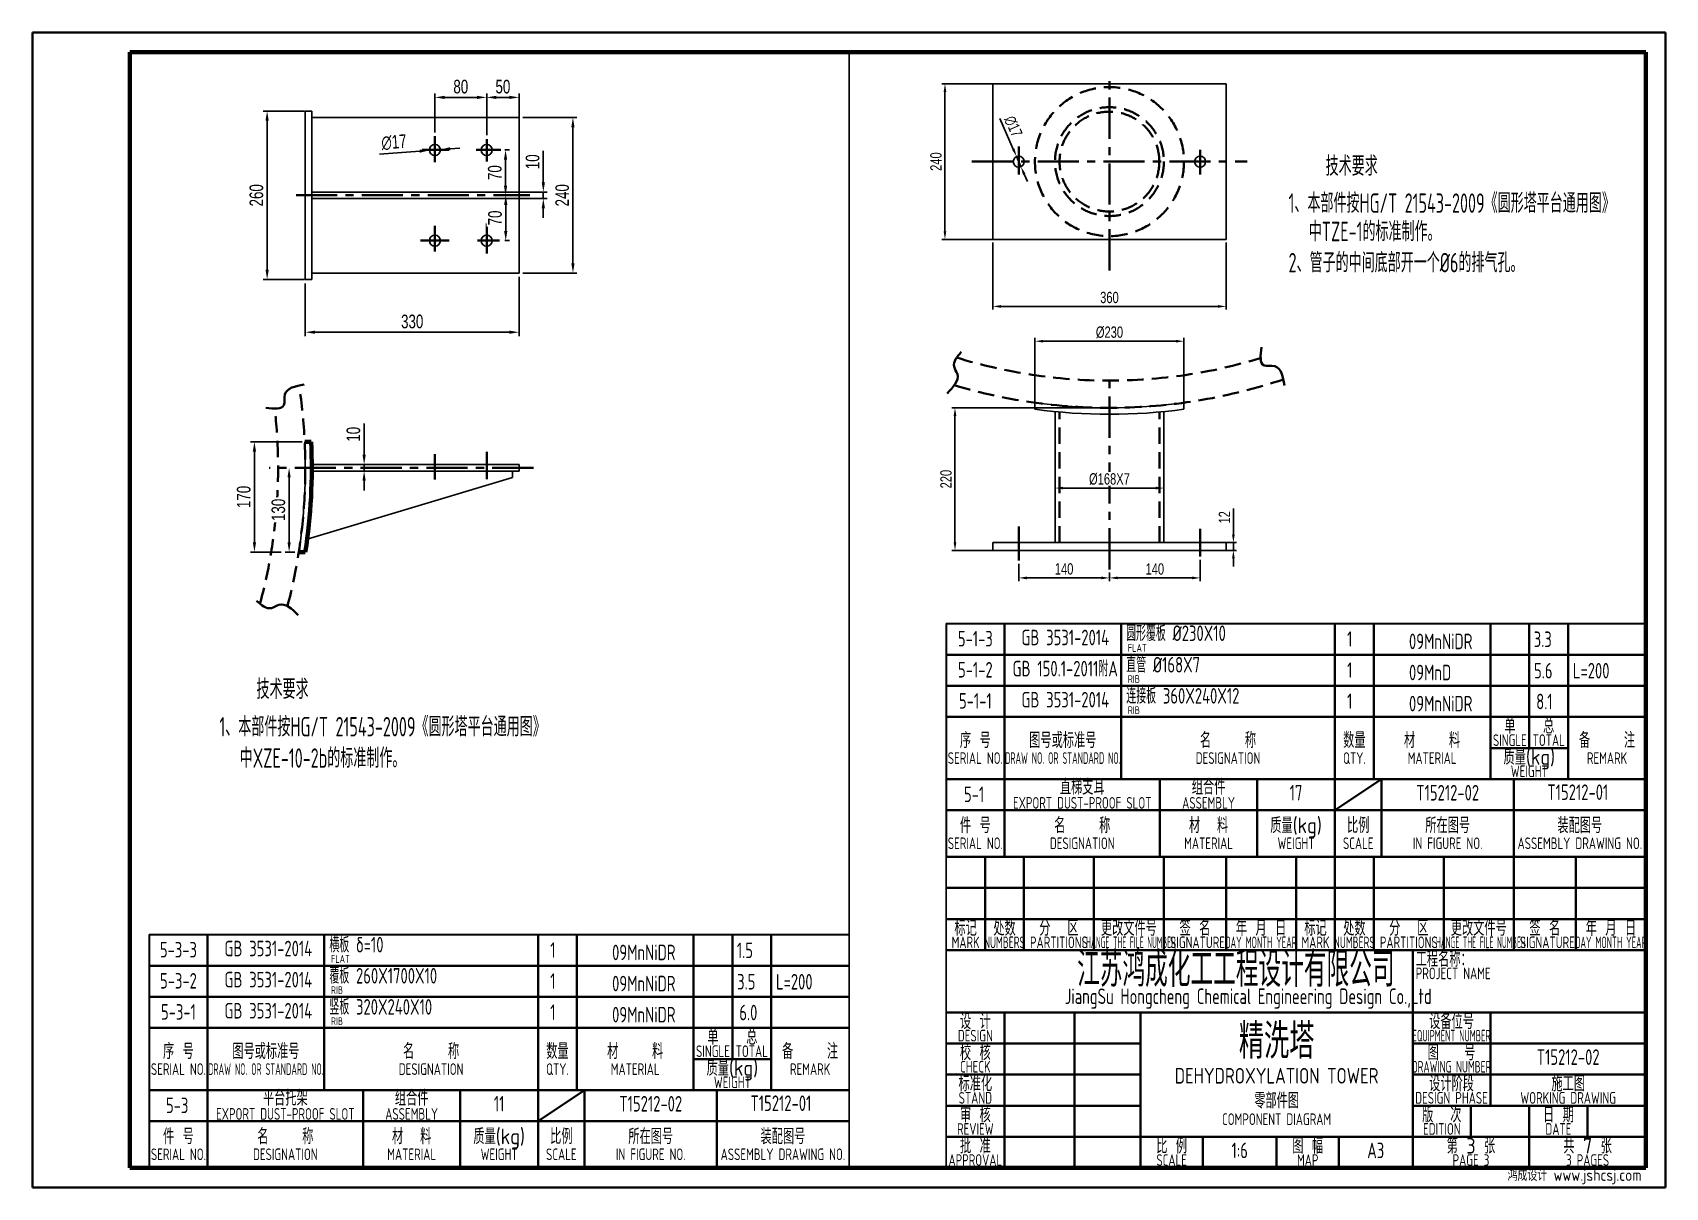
# Model space of a CAD drawing. Header units: millimetres. Extents: x -150 to 2370, y -30 to 1752.
import ezdxf
from ezdxf.enums import TextEntityAlignment as Align

# ---------------------------------------------------------------- set-up
doc = ezdxf.new("R2010")
doc.units = ezdxf.units.MM
doc.header["$LTSCALE"] = 2
doc.linetypes.add('CENTER', pattern=[50.8, 31.75, -6.35, 6.35, -6.35])
doc.linetypes.add('DASHED', pattern=[19.05, 12.7, -6.35])
for name, color, linetype, lineweight in [('1轮廓实线层', 7, 'Continuous', 70), ('2细线层', 4, 'Continuous', 35), ('3中心线层', 1, 'CENTER', 35), ('4虚线层', 6, 'DASHED', 35), ('6文字层', 3, 'Continuous', 35), ('图框层', 7, 'Continuous', 70)]:
    doc.layers.add(name, color=color, linetype=linetype, lineweight=lineweight)
doc.styles.add('HGCAD', font='HGCAD.SHX', dxfattribs={"width": 0.75, "bigfont": 'HGCADHZ.SHX'})
doc.styles.add('PC_TEXTSTYLE', font='isocp.shx', dxfattribs={"width": 0.8, "bigfont": 'hzfs.shx'})
doc.styles.add('工程字', font='gbenor.shx', dxfattribs={"width": 0.8, "bigfont": 'gbcbig.shx'})
doc.dimstyles.new('HGCAD$4', dxfattribs={"dimtxt": 3.5, "dimasz": 2.5, "dimexe": 1, "dimexo": 1, "dimgap": 1, "dimtad": 1, "dimtoh": 1, "dimdec": 1, "dimdsep": 46, "dimtxsty": 'HGCAD', "dimcen": 0, "dimclrd": 130, "dimclre": 130, "dimclrt": 3, "dimadec": 1, "dimazin": 0, "dimtfac": 0.714286, "dimtofl": 0, "dimtmove": 0, "dimatfit": 1, "dimfxl": 0, "dimtzin": 0, "dimlwd": -1, "dimlwe": -1, "dimarcsym": 0})

# ---------------------------------------------------------------- blocks, each defined once
blk = doc.blocks.new('*D5')
at = {"color": 130}
for p, q in [((1332, 1428), (1332, 1324.5)), ((1692, 1428), (1692, 1324.5)), ((1344.5, 1329.5), (1679.5, 1329.5))]:
    blk.add_line(p, q, dxfattribs=at)
for points in [[(1344.5, 1331.6), (1344.5, 1327.4), (1332, 1329.5)], [(1679.5, 1327.4), (1679.5, 1331.6), (1692, 1329.5)]]:
    blk.add_solid(points, dxfattribs=at)
at = {"layer": 'Defpoints', "color": 0}
for p in [(1332, 1433), (1692, 1433), (1692, 1329.5)]:
    blk.add_point(p, dxfattribs=at)
at = {"color": 3, "insert": (1512, 1343.2), "char_height": 17.5, "attachment_point": 5, "style": 'HGCAD', "bg_fill": 3, "box_fill_scale": 1.1, "bg_fill_color": 256, "bg_fill_true_color": 13158600, "bg_fill_transparency": 0}
blk.add_mtext('360', dxfattribs=at)
blk = doc.blocks.new('*D6')
at = {"color": 130}
for p, q in [((1357.5, 1673), (1253.1, 1673)), ((1258.1, 1445.5), (1258.1, 1660.5)), ((1357.5, 1433), (1253.1, 1433))]:
    blk.add_line(p, q, dxfattribs=at)
for points in [[(1260.2, 1660.5), (1256, 1660.5), (1258.1, 1673)], [(1256, 1445.5), (1260.2, 1445.5), (1258.1, 1433)]]:
    blk.add_solid(points, dxfattribs=at)
at = {"layer": 'Defpoints', "color": 0}
for p in [(1258.1, 1673), (1362.5, 1673), (1362.5, 1433)]:
    blk.add_point(p, dxfattribs=at)
at = {"color": 3, "insert": (1244.3, 1553), "char_height": 17.5, "attachment_point": 5, "rotation": 90, "style": 'HGCAD', "bg_fill": 3, "box_fill_scale": 1.1, "bg_fill_color": 256, "bg_fill_true_color": 13158600, "bg_fill_transparency": 0}
blk.add_mtext('240', dxfattribs=at)
blk = doc.blocks.new('*D7')
at = {"color": 130}
for p, q in [((1375.4, 1545.2), (1368.6, 1560.8)), ((1380.3, 1533.7), (1385.3, 1522.3))]:
    blk.add_line(p, q, dxfattribs=at)
for points in [[(1361.7, 1571.4), (1365.5, 1573.1), (1368.6, 1560.8)], [(1382.3, 1534.6), (1378.4, 1532.9), (1375.4, 1545.2)]]:
    blk.add_solid(points, dxfattribs=at)
at = {"layer": 'Defpoints', "color": 0}
for p in [(1368.6, 1560.8), (1375.4, 1545.2)]:
    blk.add_point(p, dxfattribs=at)
at = {"color": 3, "insert": (1363.5, 1607.2), "char_height": 17.5, "attachment_point": 5, "rotation": 293.4619, "style": 'HGCAD', "bg_fill": 3, "box_fill_scale": 1.1, "bg_fill_color": 256, "bg_fill_true_color": 13158600, "bg_fill_transparency": 0}
blk.add_mtext('∅17', dxfattribs=at)
at = {"color": 130}
blk.add_line((1343, 1619.7), (1363.6, 1572.3), dxfattribs=at)
blk = doc.blocks.new('*D9')
at = {"color": 130}
for p, q in [((1397, 1180.9), (1397, 1280.8)), ((1409.5, 1275.8), (1614.5, 1275.8)), ((1627, 1180.9), (1627, 1280.8))]:
    blk.add_line(p, q, dxfattribs=at)
for points in [[(1409.5, 1277.9), (1409.5, 1273.7), (1397, 1275.8)], [(1614.5, 1273.7), (1614.5, 1277.9), (1627, 1275.8)]]:
    blk.add_solid(points, dxfattribs=at)
at = {"layer": 'Defpoints', "color": 0}
for p in [(1627, 1275.8), (1397, 1175.9), (1627, 1175.9)]:
    blk.add_point(p, dxfattribs=at)
at = {"color": 3, "insert": (1512, 1289.5), "char_height": 17.5, "attachment_point": 5, "style": 'HGCAD', "bg_fill": 3, "box_fill_scale": 1.1, "bg_fill_color": 256, "bg_fill_true_color": 13158600, "bg_fill_transparency": 0}
blk.add_mtext('%%C230{}{{\\H0.7x;}{}}', dxfattribs=at)
blk = doc.blocks.new('*D11')
at = {"color": 130}
for p, q in [((1428, 1047.9), (1428, 1054.2)), ((1440.5, 1049.2), (1583.5, 1049.2)), ((1596, 1047.9), (1596, 1054.2))]:
    blk.add_line(p, q, dxfattribs=at)
for points in [[(1440.5, 1051.3), (1440.5, 1047.1), (1428, 1049.2)], [(1583.5, 1047.1), (1583.5, 1051.3), (1596, 1049.2)]]:
    blk.add_solid(points, dxfattribs=at)
at = {"layer": 'Defpoints', "color": 0}
for p in [(1428, 1042.9), (1596, 1049.2), (1596, 1042.9)]:
    blk.add_point(p, dxfattribs=at)
at = {"color": 3, "insert": (1512, 1063), "char_height": 17.5, "attachment_point": 5, "style": 'HGCAD', "bg_fill": 3, "box_fill_scale": 1.1, "bg_fill_color": 256, "bg_fill_true_color": 13158600, "bg_fill_transparency": 0}
blk.add_mtext('%%c168X7{}{{\\H0.7x;}{}}', dxfattribs=at)
blk = doc.blocks.new('*D12')
at = {"color": 130}
for p, q in [((1703.3, 977.5), (1703.3, 1017.9)), ((1683.4, 965), (1708.3, 965)), ((1703.3, 953), (1703.3, 965)), ((1686.8, 953), (1708.3, 953)), ((1703.3, 940.5), (1703.3, 928))]:
    blk.add_line(p, q, dxfattribs=at)
for points in [[(1701.2, 977.5), (1705.4, 977.5), (1703.3, 965)], [(1705.4, 940.5), (1701.2, 940.5), (1703.3, 953)]]:
    blk.add_solid(points, dxfattribs=at)
at = {"layer": 'Defpoints', "color": 0}
for p in [(1678.4, 965), (1703.3, 965), (1681.8, 953)]:
    blk.add_point(p, dxfattribs=at)
at = {"color": 3, "insert": (1689.5, 1004), "char_height": 17.5, "attachment_point": 5, "rotation": 90, "style": 'HGCAD', "bg_fill": 3, "box_fill_scale": 1.1, "bg_fill_color": 256, "bg_fill_true_color": 13158600, "bg_fill_transparency": 0}
blk.add_mtext('12', dxfattribs=at)
blk = doc.blocks.new('*D13')
at = {"color": 130}
for p, q in [((1652, 938.5), (1652, 905.5)), ((1512, 918.7), (1512, 905.5)), ((1524.5, 910.5), (1639.5, 910.5))]:
    blk.add_line(p, q, dxfattribs=at)
for points in [[(1524.5, 912.6), (1524.5, 908.4), (1512, 910.5)], [(1639.5, 908.4), (1639.5, 912.6), (1652, 910.5)]]:
    blk.add_solid(points, dxfattribs=at)
at = {"layer": 'Defpoints', "color": 0}
for p in [(1652, 943.5), (1512, 923.7), (1652, 910.5)]:
    blk.add_point(p, dxfattribs=at)
at = {"color": 3, "insert": (1582, 924.2), "char_height": 17.5, "attachment_point": 5, "style": 'HGCAD', "bg_fill": 3, "box_fill_scale": 1.1, "bg_fill_color": 256, "bg_fill_true_color": 13158600, "bg_fill_transparency": 0}
blk.add_mtext('140', dxfattribs=at)
blk = doc.blocks.new('*D14')
at = {"color": 130}
for p, q in [((1372, 932.3), (1372, 905.5)), ((1499.5, 910.5), (1384.5, 910.5)), ((1512, 918.7), (1512, 905.5))]:
    blk.add_line(p, q, dxfattribs=at)
for points in [[(1384.5, 912.6), (1384.5, 908.4), (1372, 910.5)], [(1499.5, 908.4), (1499.5, 912.6), (1512, 910.5)]]:
    blk.add_solid(points, dxfattribs=at)
at = {"layer": 'Defpoints', "color": 0}
for p in [(1372, 937.3), (1372, 910.5), (1512, 923.7)]:
    blk.add_point(p, dxfattribs=at)
at = {"color": 3, "insert": (1442, 924.3), "char_height": 17.5, "attachment_point": 5, "style": 'HGCAD', "bg_fill": 3, "box_fill_scale": 1.1, "bg_fill_color": 256, "bg_fill_true_color": 13158600, "bg_fill_transparency": 0}
blk.add_mtext('140', dxfattribs=at)
blk = doc.blocks.new('*D15')
at = {"color": 130}
for p, q in [((1511.2, 1173), (1268.6, 1173)), ((1273.6, 1160.5), (1273.6, 965.5)), ((1507, 953), (1268.6, 953))]:
    blk.add_line(p, q, dxfattribs=at)
for points in [[(1275.7, 1160.5), (1271.5, 1160.5), (1273.6, 1173)], [(1271.5, 965.5), (1275.7, 965.5), (1273.6, 953)]]:
    blk.add_solid(points, dxfattribs=at)
at = {"layer": 'Defpoints', "color": 0}
for p in [(1516.2, 1173), (1273.6, 953), (1512, 953)]:
    blk.add_point(p, dxfattribs=at)
at = {"color": 3, "insert": (1259.8, 1063), "char_height": 17.5, "attachment_point": 5, "rotation": 90, "style": 'HGCAD', "bg_fill": 3, "box_fill_scale": 1.1, "bg_fill_color": 256, "bg_fill_true_color": 13158600, "bg_fill_transparency": 0}
blk.add_mtext('220', dxfattribs=at)
blk = doc.blocks.new('*U26')
at = {"layer": '2细线层'}
for p, q in [((-150, -30), (-150, 1752)), ((-150, 1752), (2370, 1752)), ((2370, 1752), (2370, -30)), ((2370, -30), (-150, -30))]:
    blk.add_line(p, q, dxfattribs=at)
at = {"layer": '图框层'}
for p, q in [((0, 0), (0, 1722)), ((0, 1722), (2340, 1722)), ((2340, 1722), (2340, 0)), ((2340, 0), (0, 0))]:
    blk.add_line(p, q, dxfattribs=at)
blk = doc.blocks.new('*D28')
at = {"color": 130}
for p, q in [((638.2, 1521), (638.2, 1569.5)), ((602.7, 1506), (644.2, 1506)), ((602.7, 1496), (644.2, 1496)), ((638.2, 1496), (638.2, 1506)), ((638.2, 1481), (638.2, 1466))]:
    blk.add_line(p, q, dxfattribs=at)
for points in [[(635.7, 1521), (640.7, 1521), (638.2, 1506)], [(640.7, 1481), (635.7, 1481), (638.2, 1496)]]:
    blk.add_solid(points, dxfattribs=at)
at = {"layer": 'Defpoints', "color": 0}
for p in [(596.7, 1506), (596.7, 1496), (638.2, 1506)]:
    blk.add_point(p, dxfattribs=at)
at = {"color": 3, "insert": (621.7, 1552.7), "char_height": 21, "attachment_point": 5, "rotation": 90, "style": 'HGCAD', "bg_fill": 3, "box_fill_scale": 1.1, "bg_fill_color": 256, "bg_fill_true_color": 13158600, "bg_fill_transparency": 0}
blk.add_mtext('10', dxfattribs=at)
blk = doc.blocks.new('*D29')
at = {"color": 130}
for p, q in [((606.8, 1621), (689.9, 1621)), ((683.9, 1606), (683.9, 1396)), ((606.8, 1381), (689.9, 1381))]:
    blk.add_line(p, q, dxfattribs=at)
for points in [[(686.4, 1606), (681.4, 1606), (683.9, 1621)], [(681.4, 1396), (686.4, 1396), (683.9, 1381)]]:
    blk.add_solid(points, dxfattribs=at)
at = {"layer": 'Defpoints', "color": 0}
for p in [(600.8, 1621), (600.8, 1381), (683.9, 1381)]:
    blk.add_point(p, dxfattribs=at)
at = {"color": 3, "insert": (667.4, 1501), "char_height": 21, "attachment_point": 5, "rotation": 90, "style": 'HGCAD', "bg_fill": 3, "box_fill_scale": 1.1, "bg_fill_color": 256, "bg_fill_true_color": 13158600, "bg_fill_transparency": 0}
blk.add_mtext('240', dxfattribs=at)
blk = doc.blocks.new('*D30')
at = {"color": 130}
for p, q in [((269.8, 1631), (205.9, 1631)), ((211.9, 1616), (211.9, 1386)), ((269.8, 1371), (205.9, 1371))]:
    blk.add_line(p, q, dxfattribs=at)
for points in [[(214.4, 1616), (209.4, 1616), (211.9, 1631)], [(209.4, 1386), (214.4, 1386), (211.9, 1371)]]:
    blk.add_solid(points, dxfattribs=at)
at = {"layer": 'Defpoints', "color": 0}
for p in [(275.8, 1631), (211.9, 1371), (275.8, 1371)]:
    blk.add_point(p, dxfattribs=at)
at = {"color": 3, "insert": (195.4, 1501), "char_height": 21, "attachment_point": 5, "rotation": 90, "style": 'HGCAD', "bg_fill": 3, "box_fill_scale": 1.1, "bg_fill_color": 256, "bg_fill_true_color": 13158600, "bg_fill_transparency": 0}
blk.add_mtext('260', dxfattribs=at)
blk = doc.blocks.new('*D31')
at = {"color": 130}
for p, q in [((550.8, 1593.7), (550.8, 1658.1)), ((565.8, 1652.1), (585.8, 1652.1)), ((600.8, 1593.7), (600.8, 1658.1))]:
    blk.add_line(p, q, dxfattribs=at)
for points in [[(565.8, 1654.6), (565.8, 1649.6), (550.8, 1652.1)], [(585.8, 1649.6), (585.8, 1654.6), (600.8, 1652.1)]]:
    blk.add_solid(points, dxfattribs=at)
at = {"layer": 'Defpoints', "color": 0}
for p in [(550.8, 1587.7), (600.8, 1587.7)]:
    blk.add_point(p, dxfattribs=at)
at = {"color": 3, "insert": (575.8, 1668.6), "char_height": 21, "attachment_point": 5, "style": 'HGCAD', "bg_fill": 3, "box_fill_scale": 1.1, "bg_fill_color": 256, "bg_fill_true_color": 13158600, "bg_fill_transparency": 0}
blk.add_mtext('50', dxfattribs=at)
at = {"layer": 'Defpoints', "color": 0}
blk.add_point((600.8, 1652.1), dxfattribs=at)
blk = doc.blocks.new('*D32')
at = {"color": 130}
for p, q in [((470.8, 1598.1), (470.8, 1658.1)), ((485.8, 1652.1), (535.8, 1652.1)), ((550.8, 1599.7), (550.8, 1658.1))]:
    blk.add_line(p, q, dxfattribs=at)
for points in [[(485.8, 1654.6), (485.8, 1649.6), (470.8, 1652.1)], [(535.8, 1649.6), (535.8, 1654.6), (550.8, 1652.1)]]:
    blk.add_solid(points, dxfattribs=at)
at = {"layer": 'Defpoints', "color": 0}
for p in [(550.8, 1652.1), (470.8, 1592.1), (550.8, 1593.7)]:
    blk.add_point(p, dxfattribs=at)
at = {"color": 3, "insert": (510.8, 1668.6), "char_height": 21, "attachment_point": 5, "style": 'HGCAD', "bg_fill": 3, "box_fill_scale": 1.1, "bg_fill_color": 256, "bg_fill_true_color": 13158600, "bg_fill_transparency": 0}
blk.add_mtext('80', dxfattribs=at)
blk = doc.blocks.new('*D33')
at = {"color": 130}
for p, q in [((270.8, 1365), (270.8, 1283.7)), ((600.8, 1375), (600.8, 1283.7)), ((285.8, 1289.7), (585.8, 1289.7))]:
    blk.add_line(p, q, dxfattribs=at)
for points in [[(285.8, 1292.2), (285.8, 1287.2), (270.8, 1289.7)], [(585.8, 1287.2), (585.8, 1292.2), (600.8, 1289.7)]]:
    blk.add_solid(points, dxfattribs=at)
at = {"layer": 'Defpoints', "color": 0}
for p in [(270.8, 1371), (600.8, 1381), (600.8, 1289.7)]:
    blk.add_point(p, dxfattribs=at)
at = {"color": 3, "insert": (435.8, 1306.2), "char_height": 21, "attachment_point": 5, "style": 'HGCAD', "bg_fill": 3, "box_fill_scale": 1.1, "bg_fill_color": 256, "bg_fill_true_color": 13158600, "bg_fill_transparency": 0}
blk.add_mtext('330', dxfattribs=at)
blk = doc.blocks.new('*D34')
at = {"color": 130}
for p, q in [((240.2, 1080.5), (239.8, 1080.5)), ((245.8, 1065.5), (245.8, 965.5)), ((254.7, 950.5), (239.8, 950.5))]:
    blk.add_line(p, q, dxfattribs=at)
for points in [[(248.3, 1065.5), (243.3, 1065.5), (245.8, 1080.5)], [(243.3, 965.5), (248.3, 965.5), (245.8, 950.5)]]:
    blk.add_solid(points, dxfattribs=at)
at = {"layer": 'Defpoints', "color": 0}
for p in [(246.2, 1080.5), (245.8, 950.5), (260.7, 950.5)]:
    blk.add_point(p, dxfattribs=at)
at = {"color": 3, "insert": (229.3, 1015.5), "char_height": 21, "attachment_point": 5, "rotation": 90, "style": 'HGCAD', "bg_fill": 3, "box_fill_scale": 1.1, "bg_fill_color": 256, "bg_fill_true_color": 13158600, "bg_fill_transparency": 0}
blk.add_mtext('130', dxfattribs=at)
blk = doc.blocks.new('*D35')
at = {"color": 130}
for p, q in [((266, 1120.5), (186.3, 1120.5)), ((192.3, 965.5), (192.3, 1105.5)), ((233.8, 950.5), (186.3, 950.5))]:
    blk.add_line(p, q, dxfattribs=at)
for points in [[(194.8, 1105.5), (189.8, 1105.5), (192.3, 1120.5)], [(189.8, 965.5), (194.8, 965.5), (192.3, 950.5)]]:
    blk.add_solid(points, dxfattribs=at)
at = {"layer": 'Defpoints', "color": 0}
for p in [(192.3, 1120.5), (272, 1120.5), (239.8, 950.5)]:
    blk.add_point(p, dxfattribs=at)
at = {"color": 3, "insert": (175.8, 1035.5), "char_height": 21, "attachment_point": 5, "rotation": 90, "style": 'HGCAD', "bg_fill": 3, "box_fill_scale": 1.1, "bg_fill_color": 256, "bg_fill_true_color": 13158600, "bg_fill_transparency": 0}
blk.add_mtext('170', dxfattribs=at)
blk = doc.blocks.new('*D36')
at = {"color": 130}
for p, q in [((361.6, 1100.5), (361.6, 1148.9)), ((361.6, 1075.5), (361.6, 1085.5)), ((367.2, 1085.5), (367.6, 1085.5)), ((361.6, 1060.5), (361.6, 1045.5)), ((367.2, 1075.5), (367.6, 1075.5))]:
    blk.add_line(p, q, dxfattribs=at)
for points in [[(359.1, 1100.5), (364.1, 1100.5), (361.6, 1085.5)], [(364.1, 1060.5), (359.1, 1060.5), (361.6, 1075.5)]]:
    blk.add_solid(points, dxfattribs=at)
at = {"layer": 'Defpoints', "color": 0}
for p in [(361.2, 1085.5), (361.6, 1085.5), (361.2, 1075.5)]:
    blk.add_point(p, dxfattribs=at)
at = {"color": 3, "insert": (345.1, 1132.2), "char_height": 21, "attachment_point": 5, "rotation": 90, "style": 'HGCAD', "bg_fill": 3, "box_fill_scale": 1.1, "bg_fill_color": 256, "bg_fill_true_color": 13158600, "bg_fill_transparency": 0}
blk.add_mtext('10', dxfattribs=at)
blk = doc.blocks.new('*D37')
at = {"color": 130}
for p, q in [((479.3, 1571.6), (462.4, 1570.4)), ((494.3, 1572.7), (509.2, 1573.9))]:
    blk.add_line(p, q, dxfattribs=at)
for points in [[(447.6, 1566.8), (447.2, 1571.7), (462.4, 1570.4)], [(494.1, 1575.2), (494.5, 1570.3), (479.3, 1571.6)]]:
    blk.add_solid(points, dxfattribs=at)
at = {"layer": 'Defpoints', "color": 0}
for p in [(462.4, 1570.4), (479.3, 1571.6)]:
    blk.add_point(p, dxfattribs=at)
at = {"color": 3, "insert": (407.7, 1582.8), "char_height": 21, "attachment_point": 5, "rotation": 4.2628, "style": 'HGCAD', "bg_fill": 3, "box_fill_scale": 1.1, "bg_fill_color": 256, "bg_fill_true_color": 13158600, "bg_fill_transparency": 0}
blk.add_mtext('∅17', dxfattribs=at)
at = {"color": 130}
blk.add_line((385.5, 1564.6), (447.4, 1569.3), dxfattribs=at)
blk = doc.blocks.new('*D38')
at = {"color": 130}
for p, q in [((578.7, 1571), (585.9, 1571)), ((579.9, 1556), (579.9, 1516)), ((578.7, 1501), (585.9, 1501))]:
    blk.add_line(p, q, dxfattribs=at)
for points in [[(582.4, 1556), (577.4, 1556), (579.9, 1571)], [(577.4, 1516), (582.4, 1516), (579.9, 1501)]]:
    blk.add_solid(points, dxfattribs=at)
at = {"layer": 'Defpoints', "color": 0}
for p in [(572.7, 1571), (572.7, 1501), (579.9, 1501)]:
    blk.add_point(p, dxfattribs=at)
at = {"color": 3, "insert": (563.4, 1536), "char_height": 21, "attachment_point": 5, "rotation": 90, "style": 'HGCAD', "bg_fill": 3, "box_fill_scale": 1.1, "bg_fill_color": 256, "bg_fill_true_color": 13158600, "bg_fill_transparency": 0}
blk.add_mtext('70', dxfattribs=at)
blk = doc.blocks.new('*D39')
at = {"color": 130}
for p, q in [((580.9, 1501), (586.2, 1501)), ((580.2, 1446), (580.2, 1486)), ((578.7, 1431), (586.2, 1431))]:
    blk.add_line(p, q, dxfattribs=at)
for points in [[(582.7, 1486), (577.7, 1486), (580.2, 1501)], [(577.7, 1446), (582.7, 1446), (580.2, 1431)]]:
    blk.add_solid(points, dxfattribs=at)
at = {"layer": 'Defpoints', "color": 0}
for p in [(574.9, 1501), (580.2, 1501), (572.7, 1431)]:
    blk.add_point(p, dxfattribs=at)
at = {"color": 3, "insert": (563.7, 1466), "char_height": 21, "attachment_point": 5, "rotation": 90, "style": 'HGCAD', "bg_fill": 3, "box_fill_scale": 1.1, "bg_fill_color": 256, "bg_fill_true_color": 13158600, "bg_fill_transparency": 0}
blk.add_mtext('70', dxfattribs=at)

msp = doc.modelspace()

# ---------------------------------------------------------------- linework, layer by layer
for p, q in [((1110, 1722), (1110, 0)), ((1331.99, 1672.99), (1331.99, 1432.99)), ((1331.99, 1672.99), (1691.99, 1672.99)), ((1691.99, 1432.99), (1691.99, 1672.99)), ((270.83, 1631), (270.83, 1371)), ((280.83, 1631), (270.83, 1631)), ((280.83, 1631), (280.83, 1371)), ((280.83, 1621), (600.83, 1621)), ((600.83, 1621), (600.83, 1381)), ((280.83, 1506), (600.83, 1506)), ((280.83, 1496), (600.83, 1496)), ((1331.99, 1432.99), (1691.99, 1432.99)), ((280.83, 1371), (270.83, 1371)), ((280.83, 1381), (600.83, 1381)), ((1396.99, 1180.91), (1396.99, 1170.81)), ((1427.99, 965.02), (1427.99, 1167.17)), ((1595.99, 965.02), (1595.99, 1167.17)), ((1626.99, 1180.91), (1626.99, 1170.81)), ((600.83, 1085.46), (280.81, 1085.46)), ((600.83, 1085.46), (600.83, 1075.46)), ((273.7, 970.46), (590.83, 1065.46)), ((600.83, 1075.46), (280.81, 1075.46)), ((590.83, 1075.46), (590.83, 1065.46)), ((1691.99, 965.02), (1331.99, 965.02)), ((1331.99, 953.02), (1331.99, 965.02)), ((1691.99, 953.02), (1691.99, 965.02)), ((1691.99, 953.02), (1331.99, 953.02)), ((1260, 600), (1260, 0)), ((2340, 0), (1260, 0))]:
    msp.add_line(p, q)
for centre in [(470.83, 1571), (550.83, 1571), (1371.99, 1552.99), (1651.99, 1552.99), (470.83, 1431), (550.83, 1431)]:
    msp.add_circle(centre, 8.5)
for centre, radius, start, end in [((1511.99, 2015.02), 842, 262.15003, 277.84997), ((1511.99, 2015.02), 852, 262.24274, 277.75726), ((-571.17, 1080.46), 842, 351.11833, 2.72291)]:
    msp.add_arc(centre, radius, start, end)
at = {"layer": '1轮廓实线层'}
for p, q in [((279.89, 1120.46), (269.88, 1120.46)), ((270.85, 950.46), (260.73, 950.46))]:
    msp.add_line(p, q, dxfattribs=at)
at = {"layer": '1轮廓实线层', "lineweight": 30, "ltscale": 15}
for p, q in [((1260, 840), (2340, 840)), ((1260, 840), (1260, 480)), ((30, 360), (1110, 360)), ((30, 360), (30, 0))]:
    msp.add_line(p, q, dxfattribs=at)
at = {"layer": '1轮廓实线层'}
msp.add_arc((-571.17, 1080.46), 852, 351.2234, 2.69093, dxfattribs=at)
at = {"layer": '2细线层'}
for p, q in [((1350, 600), (1350, 840)), ((1530, 600), (1530, 840)), ((1860, 600), (1860, 840)), ((1920, 600), (1920, 840)), ((2100, 600), (2100, 840)), ((2160, 648), (2160, 840)), ((2220, 600), (2220, 840)), ((1260, 792), (2340, 792)), ((1260, 744), (2340, 744)), ((1260, 696), (2340, 696)), ((1350, 480), (1350, 648)), ((1860, 480), (1860, 648)), ((2100, 648), (2220, 648)), ((1260, 600), (2340, 600)), ((1260, 600), (2340, 600)), ((1590, 480), (1590, 600)), ((1740, 480), (1740, 600)), ((1932, 480), (1932, 600)), ((2136, 480), (2136, 600)), ((1260, 552), (2340, 552)), ((1260, 552), (2340, 552)), ((1260, 480), (2340, 480)), ((1320, 336), (1320, 480)), ((1320, 336), (1320, 480)), ((1380, 336), (1380, 480)), ((1380, 336), (1380, 480)), ((1488, 336), (1488, 480)), ((1488, 336), (1488, 480)), ((1596, 336), (1596, 480)), ((1596, 336), (1596, 480)), ((1692, 336), (1692, 480)), ((1692, 336), (1692, 480)), ((1800, 336), (1800, 480)), ((1800, 336), (1800, 480)), ((1860, 336), (1860, 480)), ((1860, 336), (1860, 480)), ((1920, 336), (1920, 480)), ((1920, 336), (1920, 480)), ((2028, 336), (2028, 480)), ((2028, 336), (2028, 480)), ((2136, 336), (2136, 480)), ((2136, 336), (2136, 480)), ((2232, 336), (2232, 480)), ((2232, 336), (2232, 480)), ((1260, 432), (2340, 432)), ((1260, 432), (2340, 432)), ((1260, 384), (2340, 384)), ((120, 120), (120, 360)), ((300, 120), (300, 360)), ((630, 120), (630, 360)), ((690, 120), (690, 360)), ((870, 120), (870, 360)), ((930, 168), (930, 360)), ((990, 120), (990, 360)), ((1980, 0), (1980, 336)), ((30, 312), (1110, 312)), ((30, 264), (1110, 264)), ((1260, 240), (2340, 240)), ((1350, 0), (1350, 240)), ((1458, 0), (1458, 240)), ((1560, 0), (1560, 240)), ((2100, 96), (2100, 240)), ((30, 216), (1110, 216)), ((1260, 192), (1560, 192)), ((1980, 192), (2340, 192)), ((120, 0), (120, 168)), ((630, 0), (630, 168)), ((870, 168), (990, 168)), ((1260, 144), (1560, 144)), ((1980, 144), (2340, 144)), ((30, 120), (1110, 120)), ((30, 120), (1110, 120)), ((360, 0), (360, 120)), ((510, 0), (510, 120)), ((702, 0), (702, 120)), ((906, 0), (906, 120)), ((1260, 96), (1560, 96)), ((1980, 96), (2340, 96)), ((2070, 48), (2070, 96)), ((2160, 0), (2160, 96)), ((2250, 48), (2250, 96)), ((30, 72), (1110, 72)), ((30, 72), (1110, 72)), ((1260, 48), (2340, 48)), ((1656, 0), (1656, 48)), ((1770, 0), (1770, 48)), ((1866, 0), (1866, 48)), ((30, 0), (1110, 0))]:
    msp.add_line(p, q, dxfattribs=at)
for points in [[(1746.59, 1266.42), (1750.68, 1238.57), (1767.01, 1237.09), (1782.23, 1207.39)], [(210.06, 1173.12), (237.9, 1177.21), (239.38, 1193.54), (269.08, 1208.76)]]:
    msp.add_spline(points, degree=3, dxfattribs=at)
for points, end_tangent in [([(1283.28, 1259.34), (1272.15, 1236.6), (1277.25, 1225), (1261.27, 1195.22)], (-0.7288481, -0.6846755)), ([(195.71, 875.03), (218.44, 863.89), (230.05, 868.99), (259.83, 853.02)], (0.6846755, -0.7288481))]:
    msp.add_spline(points, degree=3, dxfattribs=dict(at, end_tangent=end_tangent))
at = {"layer": '3中心线层'}
for p, q in [((1511.99, 1385.03), (1511.99, 1688.31)), ((470.83, 1592.08), (470.83, 1551.97)), ((550.83, 1587.66), (550.83, 1553.33)), ((451.36, 1571), (492.49, 1571)), ((534.31, 1571), (572.7, 1571)), ((1371.99, 1576.54), (1371.99, 1532.96)), ((1651.99, 1571.3), (1651.99, 1533.06)), ((1299.63, 1552.99), (1724.34, 1552.99)), ((256.5, 1501), (617.25, 1501)), ((470.83, 1453.74), (470.83, 1414.48)), ((550.83, 1457.48), (550.83, 1411.42)), ((448.79, 1431), (492.64, 1431)), ((536.82, 1431), (570.81, 1431)), ((1511.99, 923.72), (1511.99, 1228.77)), ((470.83, 1101.48), (470.83, 1062.4)), ((550.83, 1105.22), (550.83, 1063.08)), ((622.86, 1080.46), (215.07, 1080.46)), ((1371.99, 937.33), (1371.99, 989.67)), ((1651.99, 943.5), (1651.99, 986.33))]:
    msp.add_line(p, q, dxfattribs=at)
at = {"layer": '4虚线层'}
for p, q in [((1434.99, 965.02), (1434.99, 1166.5)), ((1588.99, 965.02), (1588.99, 1166.5))]:
    msp.add_line(p, q, dxfattribs=at)
for radius in [115, 84, 77]:
    msp.add_circle((1511.99, 1552.99), radius, dxfattribs=at)
for centre, radius, start, end in [((1511.99, 2015.02), 800, 252.85869, 286.96066), ((1511.99, 2015.02), 842, 253.48225, 288.59028), ((-571.17, 1080.46), 842, 345.30134, 8.66473), ((-571.17, 1080.46), 800, 344.7998, 6.56188)]:
    msp.add_arc(centre, radius, start, end, dxfattribs=at)
at = {"layer": '6文字层'}
for p, q in [((1860, 552), (1932, 600)), ((1260, 336), (2340, 336)), ((630, 72), (702, 120))]:
    msp.add_line(p, q, dxfattribs=at)

# ---------------------------------------------------------------- texts
for s, height, style, width, p in [('技术要求', 30, 'PC_TEXTSTYLE', 0.67, (1845.64, 1531.2)), ('1、本部件按HG/T 21543-2009《圆形塔平台通用图》', 30, 'PC_TEXTSTYLE', 0.67, (1788.43, 1473.95)), ('中TZE-1的标准制作。', 30, 'PC_TEXTSTYLE', 0.67, (1819.65, 1430.14)), ('2、管子的中间底部开一个%%c6的排气孔。', 30, 'PC_TEXTSTYLE', 0.67, (1788.43, 1382.07)), ('圆形覆板 %%c230X10', 24, '工程字', 0.8, (1537.59, 813.14)), ('FLAT', 12, 'PC_TEXTSTYLE', 0.8, (1540.35, 796.43)), ('1', 24, '工程字', 0.8, (1878.77, 804.27)), ('09MnNiDR', 24, '工程字', 0.8, (1974.31, 800.51)), ('3.3', 24, '工程字', 0.8, (2166.85, 803.79)), ('直管 %%C168X7', 24, '工程字', 0.8, (1537.97, 764.51)), ('技术要求', 30, 'PC_TEXTSTYLE', 0.67, (195.48, 723.74)), ('RIB', 12, 'PC_TEXTSTYLE', 0.8, (1540.35, 748.43)), ('1', 24, '工程字', 0.8, (1878.77, 756.27)), ('09MnD', 24, '工程字', 0.8, (1974.31, 752.51)), ('5.6', 24, '工程字', 0.8, (2167.33, 755.31)), ('L=200', 24, '工程字', 0.8, (2227.33, 755.31)), ('连接板 360X240X12', 24, '工程字', 0.8, (1537.97, 716.51)), ('1', 24, '工程字', 0.8, (1878.77, 708.27)), ('8.1', 24, '工程字', 0.8, (2170.69, 707.79)), ('RIB', 12, 'PC_TEXTSTYLE', 0.8, (1540.35, 700.43)), ('09MnNiDR', 24, '工程字', 0.8, (1974.31, 704.51)), ('1、本部件按HG/T 21543-2009《圆形塔平台通用图》', 30, 'PC_TEXTSTYLE', 0.67, (138.27, 665.9)), ('中XZE-10-2b的标准制作。', 30, 'PC_TEXTSTYLE', 0.67, (169.49, 617.51)), ('横板 δ=10', 24, '工程字', 0.8, (307.97, 332.51)), ('FLAT', 12, 'PC_TEXTSTYLE', 0.8, (310.35, 316.43)), ('1', 24, '工程字', 0.8, (648.77, 324.27)), ('09MnNiDR', 24, '工程字', 0.8, (744.31, 320.51)), ('1.5', 24, '工程字', 0.8, (936.85, 323.79)), ('江苏鸿成化工工程设计有限公司', 54, '工程字', 0.9, (1462.09, 279.44)), ('覆板 260X1700X10', 24, '工程字', 0.8, (307.97, 284.51)), ('PROJECT NAME', 18, '工程字', 0.8, (1984.73, 291.18)), ('RIB', 12, 'PC_TEXTSTYLE', 0.8, (310.35, 268.43)), ('1', 24, '工程字', 0.8, (648.77, 276.27)), ('09MnNiDR', 24, '工程字', 0.8, (744.31, 272.51)), ('3.5', 24, '工程字', 0.8, (937.33, 275.31)), ('L=200', 24, '工程字', 0.8, (997.33, 275.31)), ('竖板 320X240X10', 24, '工程字', 0.8, (307.97, 236.51)), ('1', 24, '工程字', 0.8, (648.77, 228.27)), ('JiangSu Hongcheng Chemical Engineering Design Co.,Ltd', 24, '工程字', 0.8, (1443.22, 252.88)), ('RIB', 12, 'PC_TEXTSTYLE', 0.8, (310.35, 220.43)), ('09MnNiDR', 24, '工程字', 0.8, (744.31, 224.51)), ('6.0', 24, '工程字', 0.8, (940.69, 227.79))]:
    msp.add_text(s, height=height, dxfattribs=dict(at, style=style, width=width)).set_placement(p)
at = {"layer": '6文字层', "style": '工程字'}
for s, height, width, p in [('5-1-3', 24, 0.8, (1305, 804.75)), ('GB 3531-2014', 24, 0.8, (1443.73, 806.56)), ('GB 150.1-2011附A', 24, 0.8, (1443.73, 758.56)), ('5-1-2', 24, 0.8, (1305, 756.75)), ('5-1-1', 24, 0.8, (1305, 708.75)), ('GB 3531-2014', 24, 0.8, (1443.73, 710.56)), ('SINGLE', 18, 0.8, (2130, 651.08)), ('TOTAL', 18, 0.8, (2190, 651.08)), ('SERIAL NO.', 18, 0.8, (1305, 623.43)), ('DRAW NO. OR STANDARD NO.', 18, 0.6, (1440, 623.43)), ('DESIGNATION', 18, 0.8, (1695, 623.43)), ('QTY.', 18, 0.8, (1890, 623.43)), ('MATERIAL', 18, 0.8, (2010, 623.43)), ('REMARK', 18, 0.8, (2280, 623.43)), ('WEIGHT', 18, 0.8, (2160, 603.08)), ('5-1', 24, 0.8, (1303.07, 564.56)), ('17', 24, 0.8, (1800, 567)), ('T15212-02', 24, 0.8, (2034, 567)), ('T15212-01', 24, 0.8, (2234.87, 567.83)), ('EXPORT DUST-PROOF SLOT', 18, 0.8, (1470, 554.34)), ('ASSEMBLY', 18, 0.8, (1665, 554.34)), ('SERIAL NO.', 18, 0.8, (1305, 492)), ('DESIGNATION', 18, 0.8, (1470, 492)), ('MATERIAL', 18, 0.8, (1665, 492)), ('WEIGHT', 18, 0.8, (1800, 492)), ('SCALE', 18, 0.8, (1896, 492)), ('IN FIGURE NO.', 18, 0.8, (2034, 492)), ('ASSEMBLY DRAWING NO.', 18, 0.8, (2238, 492)), ('MARK', 18, 0.8, (1290, 339.08)), ('NUMBERS', 18, 0.7, (1350, 339.08)), ('PARTITIONS', 18, 0.8, (1434, 339.08)), ('CHANGE THE FILE NUMBER', 18, 0.45, (1542, 339.08)), (' SIGNATURE', 18, 0.8, (1644, 339.08)), ('DAY MONTH YEAR', 18, 0.6, (1746, 339.08)), ('MARK', 18, 0.8, (1830, 339.08)), ('NUMBERS', 18, 0.7, (1890, 339.08)), ('PARTITIONS', 18, 0.8, (1974, 339.08)), ('CHANGE THE FILE NUMBER', 18, 0.45, (2082, 339.08)), (' SIGNATURE', 18, 0.8, (2184, 339.08)), ('DAY MONTH YEAR', 18, 0.6, (2286, 339.08)), ('5-3-3', 24, 0.8, (75, 324.75)), ('GB 3531-2014', 24, 0.8, (213.73, 326.56)), ('GB 3531-2014', 24, 0.8, (213.73, 278.56)), ('5-3-2', 24, 0.8, (75, 276.75)), ('5-3-1', 24, 0.8, (75, 228.75)), ('GB 3531-2014', 24, 0.8, (213.73, 230.56)), ('DESIGN', 18, 0.8, (1305, 195.08)), ('EQUIPMENT NUMBER', 18, 0.6, (2040, 195.08)), ('SINGLE', 18, 0.8, (900, 171.08)), ('TOTAL', 18, 0.8, (960, 171.08)), ('T15212-02', 24, 0.8, (2220, 159)), ('SERIAL NO.', 18, 0.8, (75, 143.43)), ('DRAW NO. OR STANDARD NO.', 18, 0.6, (210, 143.43)), ('DESIGNATION', 18, 0.8, (465, 143.43)), ('QTY.', 18, 0.8, (660, 143.43)), ('MATERIAL', 18, 0.8, (780, 143.43)), ('REMARK', 18, 0.8, (1050, 143.43)), ('CHECK', 18, 0.8, (1305, 147.08)), ('DEHYDROXYLATION TOWER', 24, 0.9, (1770, 130.19)), ('DRAWING NUMBER', 18, 0.7, (2040, 147.08)), ('WEIGHT', 18, 0.8, (930, 123.08)), ('5-3', 24, 0.8, (73.07, 84.56)), ('11', 24, 0.8, (570, 87)), ('T15212-02', 24, 0.8, (804, 87)), ('T15212-01', 24, 0.8, (1004.87, 87.83)), ('STAND', 18, 0.8, (1305, 99.08)), ('DESIGN PHASE', 18, 0.8, (2040, 99.08)), ('WORKING DRAWING', 18, 0.8, (2220, 99.08)), ('EXPORT DUST-PROOF SLOT', 18, 0.8, (240, 74.34)), ('ASSEMBLY', 18, 0.8, (435, 74.34)), ('COMPONENT DIAGRAM', 18, 0.8, (1770, 66.17)), ('REVIEW', 18, 0.8, (1305, 51.08)), ('EDITION', 18, 0.8, (2025, 51.08)), ('DATE', 18, 0.8, (2205, 51.08)), ('SERIAL NO.', 18, 0.8, (75, 12)), ('DESIGNATION', 18, 0.8, (240, 12)), ('MATERIAL', 18, 0.8, (435, 12)), ('WEIGHT', 18, 0.8, (570, 12)), ('SCALE', 18, 0.8, (666, 12)), ('IN FIGURE NO.', 18, 0.8, (804, 12)), ('ASSEMBLY DRAWING NO.', 18, 0.8, (1008, 12)), ('1:6', 24, 0.8, (1713, 15)), ('A3', 24, 0.8, (1923, 15)), ('APPROVAL', 18, 0.8, (1305, 3.08)), ('SCALE', 18, 0.8, (1608, 3.08)), ('MAP', 18, 0.8, (1818, 3.08)), ('PAGE 3', 18, 0.8, (2070, 3.08)), ('3 PAGES', 18, 0.8, (2250, 3.08))]:
    msp.add_text(s, height=height, dxfattribs=dict(at, width=width)).set_placement(p, align=Align.CENTER)
for s, height, p in [('单', 24, (2130, 670.12)), ('总', 24, (2190, 670.12)), ('序 号', 24, (1305, 648)), ('图号或标准号', 24, (1440, 648)), ('名    称', 24, (1695, 648)), ('数量', 24, (1890, 648)), ('材    料', 24, (2010, 648)), ('备    注', 24, (2280, 648)), ('质量(kg)', 24, (2160, 622.12)), ('直梯支耳', 24, (1470, 575.94)), ('组合件', 24, (1665, 575.94)), ('件 号', 24, (1305, 516.57)), ('名    称', 24, (1470, 516.57)), ('材  料', 24, (1665, 516.57)), ('质量(kg)', 24, (1800, 516.57)), ('比例', 24, (1896, 516.57)), ('所在图号', 24, (2034, 516.57)), ('装配图号', 24, (2238, 516.57)), ('标记', 24, (1290, 358.12)), ('处数', 24, (1350, 358.12)), ('分  区', 24, (1434, 358.12)), ('更改文件号', 24, (1542, 358.12)), ('签 名', 24, (1644, 358.12)), ('年 月 日', 24, (1746, 358.12)), ('标记', 24, (1830, 358.12)), ('处数', 24, (1890, 358.12)), ('分  区', 24, (1974, 358.12)), ('更改文件号', 24, (2082, 358.12)), ('签 名', 24, (2184, 358.12)), ('年 月 日', 24, (2286, 358.12)), ('设 计', 24, (1305, 214.12)), ('精洗塔', 54, (1770, 168.64)), ('设备位号', 24, (2040, 214.12)), ('单', 24, (900, 190.12)), ('总', 24, (960, 190.12)), ('序 号', 24, (75, 168)), ('图号或标准号', 24, (210, 168)), ('名    称', 24, (465, 168)), ('数量', 24, (660, 168)), ('材    料', 24, (780, 168)), ('备    注', 24, (1050, 168)), ('校 核', 24, (1305, 166.12)), ('图   号', 24, (2040, 166.12)), ('质量(kg)', 24, (930, 142.12)), ('标准化', 24, (1305, 118.12)), ('设计阶段', 24, (2040, 118.12)), ('施工图', 24, (2220, 118.12)), ('平台托架', 24, (240, 95.94)), ('组合件', 24, (435, 95.94)), ('零部件图', 24, (1770, 91.73)), ('审 核', 24, (1305, 70.12)), ('版  次', 24, (2025, 70.12)), ('日 期', 24, (2205, 70.12)), ('件 号', 24, (75, 36.57)), ('名    称', 24, (240, 36.57)), ('材  料', 24, (435, 36.57)), ('质量(kg)', 24, (570, 36.57)), ('比例', 24, (666, 36.57)), ('所在图号', 24, (804, 36.57)), ('装配图号', 24, (1008, 36.57)), ('批 准', 24, (1305, 22.12)), ('比 例', 24, (1608, 22.12)), ('图 幅', 24, (1818, 22.12)), ('第 3 张', 24, (2070, 22.12)), ('共 7 张', 24, (2250, 22.12))]:
    msp.add_text(s, height=height, dxfattribs=at).set_placement(p, align=Align.CENTER)
for s, height, p in [('工程名称：', 24, (1984.73, 310.21)), ('鸿成设计 www.jshcsj.com', 18, (2126.49, -20.02))]:
    msp.add_text(s, height=height, dxfattribs=at).set_placement(p)

# ---------------------------------------------------------------- next in the draw order: dimensions: what is measured, and where the dimension line sits
for base, p1, p2, picture, middle in [((1691.99, 1329.5), (1331.99, 1432.99), (1691.99, 1432.99), '*D5', (1511.99, 1343.25)), ((1651.99, 910.49), (1511.99, 923.72), (1651.99, 943.5), '*D13', (1581.99, 924.24))]:
    dim = msp.add_linear_dim(base=base, p1=p1, p2=p2, dimstyle='HGCAD$4', override={"dimscale": 5, "dimtoh": 0, "dimtofl": 1})
    dim.commit()
    dim.dimension.update_dxf_attribs({"geometry": picture, "text_midpoint": middle})
for base, p1, p2, text, picture, middle in [((1626.99, 1275.79), (1396.99, 1175.86), (1626.99, 1175.86), '%%C230{}{{\\H0.7x;}{}}', '*D9', (1511.99, 1289.54)), ((1595.99, 1049.2), (1427.99, 1042.86), (1595.99, 1042.86), '%%c168X7{}{{\\H0.7x;}{}}', '*D11', (1511.99, 1062.95))]:
    dim = msp.add_linear_dim(base=base, p1=p1, p2=p2, text=text, dimstyle='HGCAD$4', override={"dimscale": 5})
    dim.commit()
    dim.dimension.update_dxf_attribs({"geometry": picture, "text_midpoint": middle})
dim = msp.add_linear_dim(base=(1703.28, 965.02), p1=(1681.75, 953.02), p2=(1678.36, 965.02), angle=90, dimstyle='HGCAD$4', override={"dimscale": 5, "dimtoh": 0, "dimtofl": 1})
dim.commit()
dim.dimension.update_dxf_attribs({"geometry": '*D12', "text_midpoint": (1689.53, 1003.96)})

# ---------------------------------------------------------------- next in the draw order: dimensions: what is measured, and where the dimension line sits
dim = msp.add_linear_dim(base=(1258.07, 1672.99), p1=(1362.49, 1432.99), p2=(1362.49, 1672.99), angle=90, dimstyle='HGCAD$4', override={"dimscale": 5, "dimtoh": 0, "dimtofl": 1})
dim.commit()
dim.dimension.update_dxf_attribs({"geometry": '*D6', "text_midpoint": (1244.32, 1552.99)})
dim = msp.add_linear_dim(base=(1273.58, 953.02), p1=(1516.18, 1173.03), p2=(1511.99, 953.02), angle=90, dimstyle='HGCAD$4', override={"dimscale": 5, "dimtoh": 0, "dimtofl": 1})
dim.commit()
dim.dimension.update_dxf_attribs({"geometry": '*D15', "text_midpoint": (1273.58, 1063.02), "dimtype": 160})
dim = msp.add_linear_dim(base=(1371.99, 910.51), p1=(1511.99, 923.72), p2=(1371.99, 937.33), dimstyle='HGCAD$4', override={"dimscale": 5, "dimtoh": 0, "dimtofl": 1})
dim.commit()
dim.dimension.update_dxf_attribs({"geometry": '*D14', "text_midpoint": (1441.99, 924.26)})

# ---------------------------------------------------------------- next in the draw order: dimensions: what is measured, and where the dimension line sits
dim = msp.add_diameter_dim_2p(p1=(1375.37, 1545.19), p2=(1368.6, 1560.78), dimstyle='HGCAD$4', override={"dimscale": 5, "dimtoh": 0, "dimtofl": 1})
dim.commit()
dim.dimension.update_dxf_attribs({"geometry": '*D7', "text_midpoint": (1363.45, 1607.19)})

# ---------------------------------------------------------------- next in the draw order: block references
at = {"layer": '图框层'}
msp.add_blockref('*U26', (0, 0), dxfattribs=at)

# ---------------------------------------------------------------- next in the draw order: dimensions: what is measured, and where the dimension line sits
for base, p1, p2, picture, middle in [((211.91, 1371), (275.83, 1631), (275.83, 1371), '*D30', (195.41, 1501)), ((638.15, 1506), (596.73, 1496), (596.73, 1506), '*D28', (621.65, 1552.74)), ((361.58, 1085.46), (361.15, 1075.46), (361.15, 1085.46), '*D36', (345.08, 1132.2)), ((245.8, 950.46), (246.23, 1080.46), (260.73, 950.46), '*D34', (229.3, 1015.46))]:
    dim = msp.add_linear_dim(base=base, p1=p1, p2=p2, angle=90, dimstyle='HGCAD$4', override={"dimscale": 6, "dimtoh": 0, "dimtofl": 1})
    dim.commit()
    dim.dimension.update_dxf_attribs({"geometry": picture, "text_midpoint": middle})

# ---------------------------------------------------------------- next in the draw order: dimensions: what is measured, and where the dimension line sits
for base, p1, p2, picture, middle in [((683.95, 1381), (600.83, 1621), (600.83, 1381), '*D29', (667.45, 1501)), ((579.9, 1501), (572.7, 1571), (572.7, 1501), '*D38', (563.4, 1536)), ((192.26, 1120.46), (239.8, 950.46), (272, 1120.46), '*D35', (175.76, 1035.46))]:
    dim = msp.add_linear_dim(base=base, p1=p1, p2=p2, angle=90, dimstyle='HGCAD$4', override={"dimscale": 6, "dimtoh": 0, "dimtofl": 1})
    dim.commit()
    dim.dimension.update_dxf_attribs({"geometry": picture, "text_midpoint": middle})

# ---------------------------------------------------------------- next in the draw order: dimensions: what is measured, and where the dimension line sits
for base, p1, p2, picture, middle in [((600.83, 1652.11), (550.83, 1587.66), (600.83, 1587.66), '*D31', (575.83, 1668.61)), ((600.83, 1289.72), (270.83, 1371), (600.83, 1381), '*D33', (435.83, 1306.22))]:
    dim = msp.add_linear_dim(base=base, p1=p1, p2=p2, dimstyle='HGCAD$4', override={"dimscale": 6, "dimtoh": 0, "dimtofl": 1})
    dim.commit()
    dim.dimension.update_dxf_attribs({"geometry": picture, "text_midpoint": middle})
dim = msp.add_linear_dim(base=(580.17, 1501), p1=(572.7, 1431), p2=(574.86, 1501), angle=90, dimstyle='HGCAD$4', override={"dimscale": 6, "dimtoh": 0, "dimtofl": 1})
dim.commit()
dim.dimension.update_dxf_attribs({"geometry": '*D39', "text_midpoint": (563.67, 1466)})

# ---------------------------------------------------------------- next in the draw order: dimensions: what is measured, and where the dimension line sits
dim = msp.add_linear_dim(base=(550.83, 1652.1), p1=(470.83, 1592.08), p2=(550.83, 1593.66), dimstyle='HGCAD$4', override={"dimscale": 6, "dimtoh": 0, "dimtofl": 1})
dim.commit()
dim.dimension.update_dxf_attribs({"geometry": '*D32', "text_midpoint": (510.83, 1668.6)})

# ---------------------------------------------------------------- next in the draw order: dimensions: what is measured, and where the dimension line sits
dim = msp.add_diameter_dim_2p(p1=(479.31, 1571.63), p2=(462.35, 1570.37), dimstyle='HGCAD$4', override={"dimscale": 6, "dimtoh": 0, "dimtofl": 1})
dim.commit()
dim.dimension.update_dxf_attribs({"geometry": '*D37', "text_midpoint": (407.73, 1582.84)})

doc.saveas('drawing.dxf')
